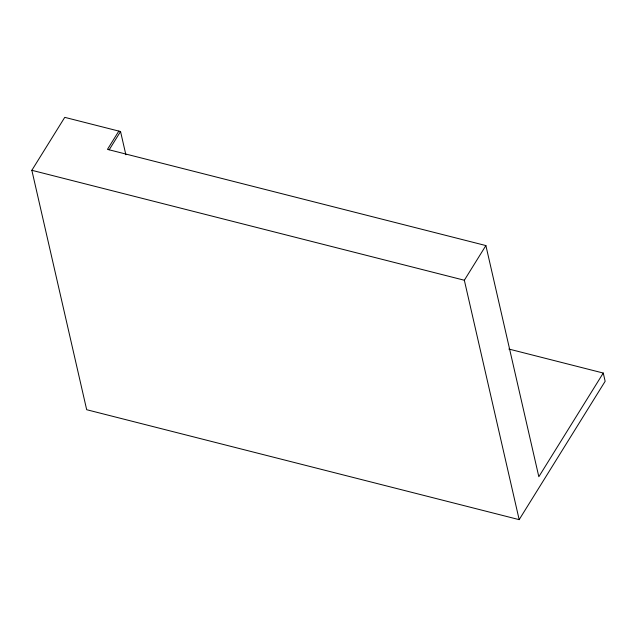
<?xml version="1.0" encoding="UTF-8"?>
<svg xmlns="http://www.w3.org/2000/svg" width="637" height="637" viewBox="0 0 637 637"><rect width="100%" height="100%" fill="white"/><g stroke="black" fill="none" stroke-linecap="round" stroke-linejoin="round"><path stroke-width="0.96" d="M508.859 349.044L603.263 373.043L605.15 381.292L519.171 519.649L86.68 409.71L31.85 170.302L64.759 117.351L120.544 131.533L125.871 154.767M118.816 131.095L107.462 149.369L485.888 245.563L538.83 476.723L603.263 373.043M109.19 149.806L120.544 131.533M519.171 519.649L464.341 280.24L485.888 245.563M31.85 170.302L464.341 280.24"/></g></svg>
